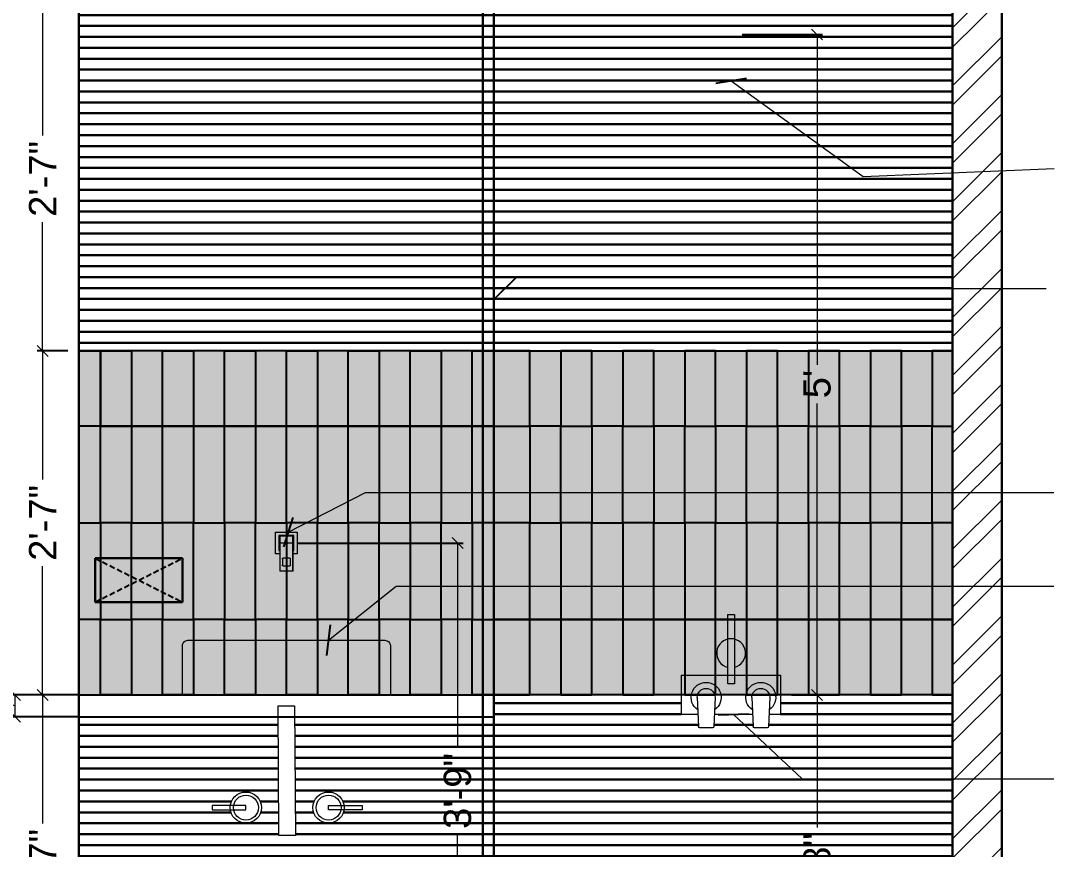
# Model space of a CAD drawing. Header units: millimetres. Extents: x 56222 to 3066687, y -650199 to -121287.
# Drawn here: x 155694.5 to 155789.1, y -179785.6 to -179709.7 of the extents above; entities that cross this region are included whole.
import ezdxf

# ---------------------------------------------------------------- set-up
doc = ezdxf.new("R2010")
doc.units = ezdxf.units.MM
doc.header["$MEASUREMENT"] = 0
doc.header["$PDMODE"] = 35
for name, pattern in [('ACAD_ISO02W100', [15, 12, -3]), ('DASHED', [0.75, 0.5, -0.25]), ('DASHED2', [0.375, 0.25, -0.125])]:
    doc.linetypes.add(name, pattern=pattern)
doc.layers.get('Defpoints').update_dxf_attribs({"color": 220})
for name, color, linetype, lineweight in [('dim05', 1, 'Continuous', 13), ('FURNITURE', 32, 'Continuous', 9), ('HACHA', 253, 'Continuous', 5), ('INT-MISCELLENOUS', 250, 'Continuous', 0), ('LABALLING', 1, 'Continuous', 25), ('UTILITY', 48, 'Continuous', 9), ('wall', 7, 'Continuous', 30), ('XX~SLAB ( BEAM )~ ( DIM )', 7, 'Continuous', 9), ('XX~STR BEAM', 5, 'ACAD_ISO02W100', 9)]:
    doc.layers.add(name, color=color, linetype=linetype, lineweight=lineweight)
doc.layers.add('hatch', color=253, linetype='Continuous', lineweight=0, transparency=0.4)
doc.layers.add('str coll', color=6, linetype='Continuous')
doc.styles.add('Aerial', font='arial.ttf')
doc.styles.add('Arial', font='arial.ttf')
doc.styles.get("Standard").update_dxf_attribs({"font": 'arial.ttf', "height": 6})
doc.dimstyles.new('ISO-25', dxfattribs={"dimtxt": 2.5, "dimasz": 1, "dimexe": 0.5, "dimexo": 1, "dimtad": 0, "dimdec": 1, "dimlunit": 4, "dimtxsty": 'Standard', "dimblk": 'OBLIQUE', "dimcen": 2.5, "dimclrd": 1, "dimclre": 1, "dimclrt": 5, "dimadec": 0, "dimazin": 0, "dimtfac": 1, "dimtdec": 1, "dimtmove": 0, "dimatfit": 3, "dimfxl": 1, "dimlwd": -1, "dimarcsym": 0})
doc.dimstyles.new('NEW ', dxfattribs={"dimtxt": 3, "dimasz": 2, "dimexe": 1, "dimexo": 1, "dimgap": 0.089996, "dimtad": 0, "dimtoh": 1, "dimzin": 3, "dimdsep": 46, "dimlunit": 4, "dimtxsty": 'Aerial', "dimblk": 'OBLIQUE', "dimcen": 0.089996, "dimdle": 1, "dimclrd": 252, "dimclre": 252, "dimclrt": 7, "dimadec": 0, "dimazin": 1, "dimtfac": 1, "dimtdec": 0, "dimtofl": 0, "dimtmove": 1, "dimatfit": 3, "dimldrblk": 'OBLIQUE', "dimfxl": 1, "dimtolj": 1, "dimtzin": 0, "dimlwd": 5, "dimlwe": 5, "dimarcsym": 0})

# ---------------------------------------------------------------- blocks, each defined once
blk = doc.blocks.new('404COK-E')
for p, q in [((0.824, 0, 1), (0.699, -2.676, 1)), ((-0.824, 0, 1), (-0.699, -2.676, 1)), ((-0.574, -2.801, 1), (0.574, -2.801, 1))]:
    blk.add_line(p, q)
for centre, radius, start, end in [((0, 0, 1), 1.375, 304.096, 235.904), ((0, 0, 1), 0.824, 0, 180), ((-0.574, -2.676, 1), 0.125, 180, 270), ((0.574, -2.676, 1), 0.125, 270, 0)]:
    blk.add_arc(centre, radius, start, end)
blk = doc.blocks.new('28')
at = {"layer": 'INT-MISCELLENOUS'}
for p, q in [((2733.9, 15158.2), (2733.9, 15225.2)), ((2734.4, 15225.7), (2801.4, 15225.7)), ((2801.9, 15225.2), (2801.9, 15158.2)), ((2744.3, 15214.9), (2744.3, 15168.6)), ((2744.3, 15213.6), (2744.3, 15169.9)), ((2744.5, 15213.6), (2744.5, 15169.9)), ((2791.1, 15215.4), (2744.8, 15215.4)), ((2746.2, 15213), (2745, 15190.5)), ((2745, 15190.5), (2745, 15169.3)), ((2789.8, 15215.3), (2746.1, 15215.3)), ((2789.8, 15215.1), (2746.1, 15215.1)), ((2746.2, 15213), (2747.5, 15211.6)), ((2789.1, 15213.5), (2746.7, 15213.5)), ((2747.5, 15211.6), (2747.5, 15104.8)), ((2787.9, 15191.7), (2747.9, 15191.7)), ((2762.9, 15191.7), (2772.9, 15191.7)), ((2767.9, 15211.7), (2767.9, 15171.7)), ((2788.3, 15211.6), (2789.6, 15213)), ((2788.3, 15104.8), (2788.3, 15211.6)), ((2790.9, 15190.5), (2789.6, 15213)), ((2790.9, 15169.3), (2790.9, 15190.5)), ((2791.3, 15169.9), (2791.3, 15213.6)), ((2791.5, 15169.9), (2791.5, 15213.6)), ((2791.6, 15168.6), (2791.6, 15214.9)), ((2747.3, 15157.7), (2734.4, 15157.7)), ((2745.5, 15168.8), (2745.5, 15168.8)), ((2745.5, 15168.8), (2747.3, 15168.8)), ((2746.1, 15168.3), (2747.3, 15168.3)), ((2746.1, 15168.1), (2747.3, 15168.1)), ((2747.3, 15166.5), (2747.3, 15104.8)), ((2788.5, 15104.8), (2788.5, 15166.5)), ((2801.4, 15157.7), (2788.5, 15157.7)), ((2788.6, 15168.8), (2790.4, 15168.8)), ((2788.6, 15168.3), (2789.8, 15168.3)), ((2788.6, 15168.1), (2791.1, 15168.1)), ((2788.6, 15168.1), (2789.8, 15168.1)), ((2790.4, 15168.8), (2790.4, 15168.8)), ((2755.7, 15142.8), (2755.7, 15122.3)), ((2778.2, 15144.8), (2757.7, 15144.8)), ((2780.2, 15122.3), (2780.2, 15142.8)), ((2748, 15104.3), (2747.8, 15104.3)), ((2787.8, 15104.3), (2748, 15104.3)), ((2757.7, 15120.3), (2778.2, 15120.3)), ((2788, 15104.3), (2787.8, 15104.3))]:
    blk.add_line(p, q, dxfattribs=at)
for centre, radius, start, end in [((2734.4, 15225.2), 0.5, 90, 180), ((2801.4, 15225.2), 0.5, 0, 90), ((2744.8, 15214.9), 0.5, 90, 180), ((2746.1, 15213.6), 1.75, 90, 180), ((2746.1, 15213.6), 1.54, 90, 180), ((2745.5, 15190.5), 0.5, 176.8709, 180.0001), ((2746.7, 15213), 0.5, 90, 176.8709), ((2789.1, 15213), 0.5, 3.1291, 90), ((2789.8, 15213.6), 1.75, 0, 90), ((2789.8, 15213.6), 1.54, 0, 90), ((2790.4, 15190.5), 0.5, 0, 3.1291), ((2791.1, 15214.9), 0.5, 0, 90), ((2734.4, 15158.2), 0.5, 180, 270), ((2746.1, 15169.9), 1.75, 180, 270), ((2744.8, 15168.6), 0.5, 180, 270), ((2746.1, 15169.9), 1.54, 180, 270), ((2745.5, 15169.3), 0.5, 180.0001, 270), ((2789.8, 15169.9), 1.75, 270, 0), ((2789.8, 15169.9), 1.54, 270, 0), ((2790.4, 15169.3), 0.5, 270, 359.9999), ((2791.1, 15168.6), 0.5, 270, 0), ((2801.4, 15158.2), 0.5, 270, 0), ((2747.8, 15104.8), 0.5, 180, 270), ((2788, 15104.8), 0.5, 270, 0)]:
    blk.add_arc(centre, radius, start, end, dxfattribs=at)
blk.add_ellipse((2788.9, 15166.5), major_axis=(0, -3.5), ratio=0.087489, start_param=4.267199, end_param=4.712542, dxfattribs=at)
for points, knots in [([(2747.3, 15169.3), (2747.3, 15169.3), (2747.3, 15169.2), (2747.3, 15168.8), (2747.3, 15168.3), (2747.3, 15167.5), (2747.3, 15166.8), (2747.3, 15166.5)], [0.1341546, 0.1341546, 0.1341546, 0.1341546, 0.2729105, 0.4084535, 0.5742392, 0.7712264, 1, 1, 1, 1]), ([(2788.6, 15167.9), (2788.6, 15167.9), (2788.6, 15168.2), (2788.6, 15168.6), (2788.6, 15169), (2788.7, 15169.3), (2788.7, 15169.4), (2788.7, 15169.5)], [0, 0, 0, 0, 0.01693, 0.2332864, 0.4356781, 0.6238469, 0.7791071, 0.7791071, 0.7791071, 0.7791071]), ([(2755.7, 15142.8), (2755.7, 15143.1), (2755.8, 15143.6), (2756.3, 15144.3), (2756.9, 15144.7), (2757.4, 15144.8), (2757.7, 15144.8)], [0, 0, 0, 0, 0.263778, 0.516477, 0.767899, 1, 1, 1, 1]), ([(2778.2, 15144.8), (2778.4, 15144.8), (2779, 15144.7), (2779.7, 15144.2), (2780.1, 15143.5), (2780.2, 15143), (2780.2, 15142.8)], [0, 0, 0, 0, 0.263778, 0.516477, 0.767899, 1, 1, 1, 1]), ([(2757.7, 15120.3), (2757.4, 15120.3), (2756.8, 15120.4), (2756.2, 15120.9), (2755.8, 15121.5), (2755.7, 15122.1), (2755.7, 15122.3)], [0, 0, 0, 0, 0.263778, 0.516477, 0.767899, 1, 1, 1, 1]), ([(2780.2, 15122.3), (2780.2, 15122), (2780.1, 15121.5), (2779.6, 15120.8), (2778.9, 15120.4), (2778.4, 15120.3), (2778.2, 15120.3)], [0, 0, 0, 0, 0.263778, 0.516477, 0.767899, 1, 1, 1, 1])]:
    blk.add_open_spline(points, degree=3, knots=knots, dxfattribs=at)
blk = doc.blocks.new('_Oblique')
at = {"layer": 'wall', "color": 0, "lineweight": -2}
blk.add_line((-0.5, -0.5), (0.5, 0.5), dxfattribs=at)
blk = doc.blocks.new('*D591')
at = {"layer": 'Defpoints', "color": 0, "lineweight": 25, "transparency": 16777216}
for p in [(155718.841, -179757.543), (155732.917, -179802.944), (155734.513, -179802.944)]:
    blk.add_point(p, dxfattribs=at)
at = {"layer": 'dim05', "color": 1, "linetype": 'Continuous', "lineweight": -2, "transparency": 16777216}
for p, q in [((155719.841, -179757.543), (155735.013, -179757.543)), ((155733.917, -179802.944), (155735.013, -179802.944))]:
    blk.add_line(p, q, dxfattribs=at)
at = {"layer": 'dim05', "color": 1, "linetype": 'Continuous', "transparency": 16777216}
for p, q in [((155734.513, -179757.543), (155734.513, -179776.297)), ((155734.513, -179802.944), (155734.513, -179784.191))]:
    blk.add_line(p, q, dxfattribs=at)
at = {"layer": 'dim05', "color": 1, "transparency": 16777216}
for p, rotation in [((155734.513, -179757.543), 90), ((155734.513, -179802.944), 270)]:
    blk.add_blockref('_Oblique', p, dxfattribs=dict(at, rotation=rotation))
at = {"layer": 'dim05', "color": 5, "lineweight": 25, "transparency": 16777216, "insert": (155734.513, -179780.244), "char_height": 2.5, "attachment_point": 5, "rotation": 90, "style": 'Arial'}
blk.add_mtext('3\'-9"', dxfattribs=at)
blk = doc.blocks.new('*D592')
at = {"layer": 'Defpoints', "color": 0, "lineweight": 25, "transparency": 16777216}
for p in [(155764.09, -179771.448), (155764.09, -179803.694), (155767.428, -179803.694)]:
    blk.add_point(p, dxfattribs=at)
at = {"layer": 'dim05', "color": 1, "linetype": 'Continuous', "lineweight": -2, "transparency": 16777216}
for p, q in [((155765.09, -179771.448), (155767.928, -179771.448)), ((155765.09, -179803.694), (155767.928, -179803.694))]:
    blk.add_line(p, q, dxfattribs=at)
at = {"layer": 'dim05', "color": 1, "linetype": 'Continuous', "transparency": 16777216}
for p, q in [((155767.428, -179771.448), (155767.428, -179783.602)), ((155767.428, -179803.694), (155767.428, -179791.54))]:
    blk.add_line(p, q, dxfattribs=at)
at = {"layer": 'dim05', "color": 1, "transparency": 16777216}
for p, rotation in [((155767.428, -179771.448), 90), ((155767.428, -179803.694), 270)]:
    blk.add_blockref('_Oblique', p, dxfattribs=dict(at, rotation=rotation))
at = {"layer": 'dim05', "color": 5, "lineweight": 25, "transparency": 16777216, "insert": (155767.428, -179787.571), "char_height": 2.5, "attachment_point": 5, "rotation": 90, "style": 'Arial'}
blk.add_mtext('2\'-8"', dxfattribs=at)
blk = doc.blocks.new('*D593')
at = {"layer": 'Defpoints', "color": 0, "lineweight": 25, "transparency": 16777216}
for p in [(155759.557, -179710.985, 0.311), (155767.428, -179710.985), (155764.09, -179771.448)]:
    blk.add_point(p, dxfattribs=at)
at = {"layer": 'dim05', "color": 1, "linetype": 'Continuous', "lineweight": -2, "transparency": 16777216}
for p, q in [((155760.557, -179710.985), (155767.928, -179710.985)), ((155765.09, -179771.448), (155767.928, -179771.448))]:
    blk.add_line(p, q, dxfattribs=at)
at = {"layer": 'dim05', "color": 1, "linetype": 'Continuous', "transparency": 16777216}
for p, q in [((155767.428, -179710.985), (155767.428, -179741.217)), ((155767.428, -179771.448), (155767.428, -179744.767))]:
    blk.add_line(p, q, dxfattribs=at)
at = {"layer": 'dim05', "color": 1, "transparency": 16777216}
for p, rotation in [((155767.428, -179710.985), 90), ((155767.428, -179771.448), 270)]:
    blk.add_blockref('_Oblique', p, dxfattribs=dict(at, rotation=rotation))
at = {"layer": 'dim05', "color": 5, "lineweight": 25, "transparency": 16777216, "insert": (155767.428, -179742.992), "char_height": 2.5, "attachment_point": 5, "rotation": 90, "style": 'Arial'}
blk.add_mtext("5'", dxfattribs=at)
blk = doc.blocks.new('*D594')
at = {"layer": 'Defpoints', "color": 0, "lineweight": 25, "transparency": 16777216}
for p in [(155699.841, -179771.448), (155696.524, -179802.944), (155699.841, -179802.944)]:
    blk.add_point(p, dxfattribs=at)
at = {"layer": 'dim05', "color": 1, "linetype": 'Continuous', "lineweight": -2, "transparency": 16777216}
for p, q in [((155698.841, -179771.448), (155696.024, -179771.448)), ((155698.841, -179802.944), (155696.024, -179802.944))]:
    blk.add_line(p, q, dxfattribs=at)
at = {"layer": 'dim05', "color": 1, "linetype": 'Continuous', "transparency": 16777216}
for p, q in [((155696.524, -179771.448), (155696.524, -179783.227)), ((155696.524, -179802.944), (155696.524, -179791.165))]:
    blk.add_line(p, q, dxfattribs=at)
at = {"layer": 'dim05', "color": 1, "transparency": 16777216}
for p, rotation in [((155696.524, -179771.448), 90), ((155696.524, -179802.944), 270)]:
    blk.add_blockref('_Oblique', p, dxfattribs=dict(at, rotation=rotation))
at = {"layer": 'dim05', "color": 5, "lineweight": 25, "transparency": 16777216, "insert": (155696.524, -179787.196), "char_height": 2.5, "attachment_point": 5, "rotation": 90, "style": 'Arial'}
blk.add_mtext('2\'-7"', dxfattribs=at)
blk = doc.blocks.new('*D595')
at = {"layer": 'Defpoints', "color": 0, "lineweight": 25, "transparency": 16777216}
for p in [(155696.524, -179739.952), (155699.841, -179739.952), (155699.841, -179771.448)]:
    blk.add_point(p, dxfattribs=at)
at = {"layer": 'dim05', "color": 1, "linetype": 'Continuous', "lineweight": -2, "transparency": 16777216}
for p, q in [((155698.841, -179739.952), (155696.024, -179739.952)), ((155698.841, -179771.448), (155696.024, -179771.448))]:
    blk.add_line(p, q, dxfattribs=at)
at = {"layer": 'dim05', "color": 1, "linetype": 'Continuous', "transparency": 16777216}
for p, q in [((155696.524, -179739.952), (155696.524, -179751.731)), ((155696.524, -179771.448), (155696.524, -179759.669))]:
    blk.add_line(p, q, dxfattribs=at)
at = {"layer": 'dim05', "color": 1, "transparency": 16777216}
for p, rotation in [((155696.524, -179739.952), 90), ((155696.524, -179771.448), 270)]:
    blk.add_blockref('_Oblique', p, dxfattribs=dict(at, rotation=rotation))
at = {"layer": 'dim05', "color": 5, "lineweight": 25, "transparency": 16777216, "insert": (155696.524, -179755.7), "char_height": 2.5, "attachment_point": 5, "rotation": 90, "style": 'Arial'}
blk.add_mtext('2\'-7"', dxfattribs=at)
blk = doc.blocks.new('*D596')
at = {"layer": 'Defpoints', "color": 0, "lineweight": 25, "transparency": 16777216}
for p in [(155696.524, -179708.456), (155699.841, -179708.456), (155699.841, -179739.952)]:
    blk.add_point(p, dxfattribs=at)
at = {"layer": 'dim05', "color": 1, "linetype": 'Continuous', "lineweight": -2, "transparency": 16777216}
for p, q in [((155698.841, -179708.456), (155696.024, -179708.456)), ((155698.841, -179739.952), (155696.024, -179739.952))]:
    blk.add_line(p, q, dxfattribs=at)
at = {"layer": 'dim05', "color": 1, "linetype": 'Continuous', "transparency": 16777216}
for p, q in [((155696.524, -179708.456), (155696.524, -179720.235)), ((155696.524, -179739.952), (155696.524, -179728.173))]:
    blk.add_line(p, q, dxfattribs=at)
at = {"layer": 'dim05', "color": 1, "transparency": 16777216}
for p, rotation in [((155696.524, -179708.456), 90), ((155696.524, -179739.952), 270)]:
    blk.add_blockref('_Oblique', p, dxfattribs=dict(at, rotation=rotation))
at = {"layer": 'dim05', "color": 5, "lineweight": 25, "transparency": 16777216, "insert": (155696.524, -179724.204), "char_height": 2.5, "attachment_point": 5, "rotation": 90, "style": 'Arial'}
blk.add_mtext('2\'-7"', dxfattribs=at)
blk = doc.blocks.new('*D631')
at = {"layer": 'Defpoints', "color": 0, "lineweight": 25, "transparency": 16777216}
for p in [(155700.839, -179771.448), (155693.987, -179773.448), (155700.839, -179773.448)]:
    blk.add_point(p, dxfattribs=at)
at = {"layer": 'dim05', "color": 1, "linetype": 'Continuous', "transparency": 16777216}
for p, q in [((155691.295, -179771.641), (155691.295, -179770.391)), ((155693.987, -179772.448), (155691.295, -179771.641)), ((155693.987, -179771.448), (155693.987, -179773.448))]:
    blk.add_line(p, q, dxfattribs=at)
at = {"layer": 'dim05', "color": 1, "linetype": 'Continuous', "lineweight": -2, "transparency": 16777216}
for p, q in [((155699.839, -179771.448), (155693.487, -179771.448)), ((155699.839, -179773.448), (155693.487, -179773.448))]:
    blk.add_line(p, q, dxfattribs=at)
at = {"layer": 'dim05', "color": 1, "transparency": 16777216}
for p, rotation in [((155693.987, -179771.448), 90), ((155693.987, -179773.448), 270)]:
    blk.add_blockref('_Oblique', p, dxfattribs=dict(at, rotation=rotation))
at = {"layer": 'dim05', "color": 5, "lineweight": 25, "transparency": 16777216, "insert": (155691.295, -179768.307), "char_height": 2.5, "attachment_point": 5, "rotation": 90, "style": 'Arial'}
blk.add_mtext('2"', dxfattribs=at)

msp = doc.modelspace()

# ---------------------------------------------------------------- hatches: boundary and pattern name
at = {"layer": 'hatch', "ltscale": 10}
h = msp.add_hatch(dxfattribs=at)
h.set_pattern_fill('ANSI32', color=256, scale=10, style=0)
h.set_pattern_definition([(45, (10775.7387, -1616.184), (-2.65165043, 2.65165043), []), (45, (10777.5064, -1616.184), (-2.65165043, 2.65165043), [])])
h.paths.add_polyline_path([(155652.341, -179681.944), (155647.841, -179681.944), (155647.841, -179805.944), (155652.341, -179805.944)])
h.paths.add_polyline_path([(155779.841, -179805.944), (155784.341, -179805.944), (155784.341, -179681.944), (155779.841, -179681.944)])
at = {"layer": 'XX~SLAB ( BEAM )~ ( DIM )', "lineweight": 30, "true_color": 0xdeceba, "transparency": 33554493}
h = msp.add_hatch(dxfattribs=at)
h.set_pattern_fill('_USER', color=254, pattern_type=0)
h.set_pattern_definition([(0, (4639.4805, 1260.7973), (0, 1), [])])
h.paths.add_polyline_path([(155737.841, -179773.448), (155719.597, -179773.448), (155719.675, -179784.332), (155718.164, -179784.332), (155718.086, -179773.448), (155699.841, -179773.448), (155699.841, -179802.944), (155737.841, -179802.944)])
edge = h.paths.add_edge_path(flags=16)
edge.add_arc((155722.704, -179781.768), 1.429, 8.24332, 180, ccw=False)
edge.add_line((155724.118, -179781.563), (155725.779, -179781.563))
edge.add_line((155725.779, -179781.563), (155725.779, -179781.972))
edge.add_line((155725.779, -179781.972), (155724.118, -179781.972))
edge.add_arc((155722.704, -179781.768), 1.429, 180, 351.75668, ccw=False)
edge = h.paths.add_edge_path(flags=0)
edge.add_arc((155722.704, -179781.768), 1.143, 0, 360)
edge = h.paths.add_edge_path(flags=16)
edge.add_line((155713.721, -179781.972), (155712.059, -179781.972))
edge.add_line((155712.059, -179781.972), (155712.059, -179781.563))
edge.add_line((155712.059, -179781.563), (155713.721, -179781.563))
edge.add_arc((155715.135, -179781.768), 1.429, 0, 171.75668, ccw=False)
edge.add_arc((155715.135, -179781.768), 1.429, -171.75668, 0, ccw=False)
edge = h.paths.add_edge_path(flags=0)
edge.add_arc((155715.135, -179781.768), 1.143, 0, 360)
edge = h.paths.add_edge_path()
edge.add_line((155779.841, -179771.448), (155764.09, -179771.448))
edge.add_line((155764.09, -179771.448), (155764.09, -179773.255))
edge.add_line((155764.09, -179773.255), (155763.023, -179773.255))
edge.add_line((155763.023, -179773.255), (155762.972, -179774.352))
edge.add_arc((155762.847, -179774.352), 0.125, -90, 0, ccw=False)
edge.add_line((155762.847, -179774.477), (155761.699, -179774.477))
edge.add_arc((155761.699, -179774.352), 0.125, 185.34883, 270, ccw=False)
edge.add_line((155761.575, -179774.364), (155761.523, -179773.255))
edge.add_line((155761.523, -179773.255), (155758.023, -179773.255))
edge.add_line((155758.023, -179773.255), (155757.972, -179774.352))
edge.add_arc((155757.847, -179774.352), 0.125, -90, 0, ccw=False)
edge.add_line((155757.847, -179774.477), (155756.699, -179774.477))
edge.add_arc((155756.699, -179774.352), 0.125, 185.34883, 270, ccw=False)
edge.add_line((155756.575, -179774.364), (155756.523, -179773.255))
edge.add_line((155756.523, -179773.255), (155755.025, -179773.255))
edge.add_line((155755.025, -179773.255), (155755.025, -179771.448))
edge.add_line((155755.025, -179771.448), (155737.841, -179771.448))
edge.add_line((155737.841, -179771.448), (155737.841, -179803.694))
edge.add_line((155737.841, -179803.694), (155779.841, -179803.694))
edge.add_line((155779.841, -179803.694), (155779.841, -179771.448))
h.paths.add_polyline_path([(155779.841, -179708.456), (155737.841, -179708.456), (155737.841, -179739.952), (155779.841, -179739.952)])
h.paths.add_polyline_path([(155737.841, -179708.456), (155699.841, -179708.456), (155699.841, -179739.952), (155701.837, -179739.952), (155704.671, -179739.952), (155707.505, -179739.952), (155710.339, -179739.952), (155713.173, -179739.952), (155716.007, -179739.952), (155718.841, -179739.952), (155721.675, -179739.952), (155724.509, -179739.952), (155727.343, -179739.952), (155730.177, -179739.952), (155733.011, -179739.952), (155735.845, -179739.952), (155737.841, -179739.952)])
h.paths.add_polyline_path([(155779.841, -179686.944), (155737.841, -179686.944), (155737.841, -179708.456), (155779.841, -179708.456)])
h.paths.add_polyline_path([(155737.841, -179686.944), (155699.841, -179686.944), (155699.841, -179708.456), (155737.841, -179708.456)])
at = {"layer": 'XX~SLAB ( BEAM )~ ( DIM )', "linetype": 'DASHED2', "lineweight": 25, "true_color": 0x7d5120, "transparency": 33554562}
h = msp.add_hatch(color=27, dxfattribs=at)
h.dxf.hatch_style = 1
h.paths.add_polyline_path([(155701.837, -179739.952), (155699.841, -179739.952), (155699.841, -179746.842), (155701.837, -179746.842)])
h.paths.add_polyline_path([(155704.671, -179739.952), (155701.837, -179739.952), (155701.837, -179746.842), (155704.671, -179746.842)])
h.paths.add_polyline_path([(155707.505, -179739.952), (155704.671, -179739.952), (155704.671, -179746.842), (155707.505, -179746.842)])
h.paths.add_polyline_path([(155710.339, -179739.952), (155707.505, -179739.952), (155707.505, -179746.842), (155710.339, -179746.842)])
h.paths.add_polyline_path([(155713.173, -179739.952), (155710.339, -179739.952), (155710.339, -179746.842), (155713.173, -179746.842)])
h.paths.add_polyline_path([(155716.007, -179739.952), (155713.173, -179739.952), (155713.173, -179746.842), (155716.007, -179746.842)])
h.paths.add_polyline_path([(155779.841, -179739.952), (155775.144, -179739.952), (155775.144, -179746.842), (155775.144, -179755.7), (155775.144, -179764.558), (155775.144, -179771.448), (155779.841, -179771.448)])
h.paths.add_polyline_path([(155775.144, -179746.842), (155772.31, -179746.842), (155772.31, -179755.7), (155775.144, -179755.7)])
h.paths.add_polyline_path([(155772.31, -179746.842), (155769.476, -179746.842), (155769.476, -179755.7), (155772.31, -179755.7)])
h.paths.add_polyline_path([(155775.144, -179755.7), (155772.31, -179755.7), (155772.31, -179764.558), (155775.144, -179764.558)])
h.paths.add_polyline_path([(155775.144, -179739.952), (155772.31, -179739.952), (155772.31, -179746.842), (155775.144, -179746.842)])
h.paths.add_polyline_path([(155772.31, -179739.952), (155769.476, -179739.952), (155769.476, -179746.842), (155772.31, -179746.842)])
h.paths.add_polyline_path([(155769.476, -179739.952), (155766.642, -179739.952), (155766.642, -179746.842), (155769.476, -179746.842)])
h.paths.add_polyline_path([(155766.642, -179739.952), (155763.808, -179739.952), (155763.808, -179746.842), (155766.642, -179746.842)])
h.paths.add_polyline_path([(155763.808, -179739.952), (155760.974, -179739.952), (155760.974, -179746.842), (155763.808, -179746.842)])
h.paths.add_polyline_path([(155769.476, -179746.842), (155766.642, -179746.842), (155766.642, -179755.7), (155769.476, -179755.7)])
h.paths.add_polyline_path([(155737.841, -179746.842), (155735.845, -179746.842), (155735.845, -179739.952), (155737.841, -179739.952)])
h.paths.add_polyline_path([(155718.841, -179739.952), (155716.007, -179739.952), (155716.007, -179746.842), (155718.841, -179746.842)])
h.paths.add_polyline_path([(155724.509, -179739.952), (155727.343, -179739.952), (155727.343, -179746.842), (155724.509, -179746.842)])
h.paths.add_polyline_path([(155730.177, -179739.952), (155727.343, -179739.952), (155727.343, -179746.842), (155730.177, -179746.842)])
h.paths.add_polyline_path([(155724.509, -179739.952), (155721.675, -179739.952), (155721.675, -179746.842), (155724.509, -179746.842)])
h.paths.add_polyline_path([(155718.841, -179739.952), (155721.675, -179739.952), (155721.675, -179746.842), (155718.841, -179746.842)])
h.paths.add_polyline_path([(155735.845, -179739.952), (155733.011, -179739.952), (155733.011, -179746.842), (155735.845, -179746.842)])
h.paths.add_polyline_path([(155730.177, -179739.952), (155733.011, -179739.952), (155733.011, -179746.842), (155730.177, -179746.842)])
h.paths.add_polyline_path([(155758.14, -179739.952), (155760.974, -179739.952), (155760.974, -179746.842), (155758.14, -179746.842)])
h.paths.add_polyline_path([(155752.472, -179739.952), (155749.638, -179739.952), (155749.638, -179746.842), (155752.472, -179746.842)])
h.paths.add_polyline_path([(155746.804, -179739.952), (155749.638, -179739.952), (155749.638, -179746.842), (155746.804, -179746.842)])
h.paths.add_polyline_path([(155752.472, -179739.952), (155755.306, -179739.952), (155755.306, -179746.842), (155752.472, -179746.842)])
h.paths.add_polyline_path([(155758.14, -179739.952), (155755.306, -179739.952), (155755.306, -179746.842), (155758.14, -179746.842)])
h.paths.add_polyline_path([(155741.136, -179739.952), (155743.97, -179739.952), (155743.97, -179746.842), (155741.136, -179746.842)])
h.paths.add_polyline_path([(155746.804, -179739.952), (155743.97, -179739.952), (155743.97, -179746.842), (155746.804, -179746.842)])
h.paths.add_polyline_path([(155741.136, -179739.952), (155737.841, -179739.952), (155737.841, -179746.842), (155741.136, -179746.842)])
h.paths.add_polyline_path([(155763.808, -179755.7), (155766.642, -179755.7), (155766.642, -179746.842), (155763.808, -179746.842)])
h.paths.add_polyline_path([(155763.808, -179755.7), (155760.974, -179755.7), (155760.974, -179746.842), (155763.808, -179746.842)])
h.paths.add_polyline_path([(155758.14, -179755.7), (155760.974, -179755.7), (155760.974, -179746.842), (155758.14, -179746.842)])
h.paths.add_polyline_path([(155752.472, -179755.7), (155749.638, -179755.7), (155749.638, -179746.842), (155752.472, -179746.842)])
h.paths.add_polyline_path([(155746.804, -179755.7), (155749.638, -179755.7), (155749.638, -179746.842), (155746.804, -179746.842)])
h.paths.add_polyline_path([(155752.472, -179755.7), (155755.306, -179755.7), (155755.306, -179746.842), (155752.472, -179746.842)])
h.paths.add_polyline_path([(155758.14, -179755.7), (155755.306, -179755.7), (155755.306, -179746.842), (155758.14, -179746.842)])
h.paths.add_polyline_path([(155741.136, -179755.7), (155743.97, -179755.7), (155743.97, -179746.842), (155741.136, -179746.842)])
h.paths.add_polyline_path([(155746.804, -179755.7), (155743.97, -179755.7), (155743.97, -179746.842), (155746.804, -179746.842)])
h.paths.add_polyline_path([(155741.136, -179755.7), (155737.841, -179755.7), (155737.841, -179746.842), (155741.136, -179746.842)])
h.paths.add_polyline_path([(155737.841, -179755.7), (155735.845, -179755.7), (155735.845, -179746.842), (155737.841, -179746.842)])
h.paths.add_polyline_path([(155733.011, -179755.7), (155735.845, -179755.7), (155735.845, -179746.842), (155733.011, -179746.842)])
h.paths.add_polyline_path([(155727.343, -179755.7), (155730.177, -179755.7), (155730.177, -179746.842), (155727.343, -179746.842)])
h.paths.add_polyline_path([(155733.011, -179755.7), (155730.177, -179755.7), (155730.177, -179746.842), (155733.011, -179746.842)])
h.paths.add_polyline_path([(155727.343, -179755.7), (155724.509, -179755.7), (155724.509, -179746.842), (155727.343, -179746.842)])
h.paths.add_polyline_path([(155721.675, -179755.7), (155724.509, -179755.7), (155724.509, -179746.842), (155721.675, -179746.842)])
h.paths.add_polyline_path([(155716.007, -179755.7), (155713.173, -179755.7), (155713.173, -179746.842), (155716.007, -179746.842)])
h.paths.add_polyline_path([(155710.339, -179755.7), (155713.173, -179755.7), (155713.173, -179746.842), (155710.339, -179746.842)])
h.paths.add_polyline_path([(155716.007, -179755.7), (155718.841, -179755.7), (155718.841, -179746.842), (155716.007, -179746.842)])
h.paths.add_polyline_path([(155721.675, -179755.7), (155718.841, -179755.7), (155718.841, -179746.842), (155721.675, -179746.842)])
h.paths.add_polyline_path([(155704.671, -179755.7), (155707.505, -179755.7), (155707.505, -179746.842), (155704.671, -179746.842)])
h.paths.add_polyline_path([(155710.339, -179755.7), (155707.505, -179755.7), (155707.505, -179746.842), (155710.339, -179746.842)])
h.paths.add_polyline_path([(155704.671, -179755.7), (155701.837, -179755.7), (155701.837, -179746.842), (155704.671, -179746.842)])
h.paths.add_polyline_path([(155699.841, -179755.7), (155701.837, -179755.7), (155701.837, -179746.842), (155699.841, -179746.842)])
h.paths.add_polyline_path([(155769.476, -179755.7), (155772.31, -179755.7), (155772.31, -179764.558), (155769.476, -179764.558)])
h.paths.add_polyline_path([(155763.808, -179755.7), (155766.642, -179755.7), (155766.642, -179764.558), (155763.808, -179764.558)])
h.paths.add_polyline_path([(155769.476, -179755.7), (155766.642, -179755.7), (155766.642, -179764.558), (155769.476, -179764.558)])
h.paths.add_polyline_path([(155763.808, -179755.7), (155760.974, -179755.7), (155760.974, -179764.558), (155763.808, -179764.558)])
h.paths.add_polyline_path([(155758.14, -179755.7), (155760.974, -179755.7), (155760.974, -179764.558), (155758.14, -179764.558)])
h.paths.add_polyline_path([(155752.472, -179755.7), (155749.638, -179755.7), (155749.638, -179764.558), (155752.472, -179764.558)])
h.paths.add_polyline_path([(155746.804, -179755.7), (155749.638, -179755.7), (155749.638, -179764.558), (155746.804, -179764.558)])
h.paths.add_polyline_path([(155752.472, -179755.7), (155755.306, -179755.7), (155755.306, -179764.558), (155752.472, -179764.558)])
h.paths.add_polyline_path([(155758.14, -179755.7), (155755.306, -179755.7), (155755.306, -179764.558), (155758.14, -179764.558)])
h.paths.add_polyline_path([(155741.136, -179755.7), (155743.97, -179755.7), (155743.97, -179764.558), (155741.136, -179764.558)])
h.paths.add_polyline_path([(155746.804, -179755.7), (155743.97, -179755.7), (155743.97, -179764.558), (155746.804, -179764.558)])
h.paths.add_polyline_path([(155741.136, -179755.7), (155737.841, -179755.7), (155737.841, -179764.558), (155741.136, -179764.558)])
h.paths.add_polyline_path([(155737.841, -179755.7), (155735.845, -179755.7), (155735.845, -179764.558), (155737.841, -179764.558)])
h.paths.add_polyline_path([(155733.011, -179755.7), (155735.845, -179755.7), (155735.845, -179764.558), (155733.011, -179764.558)])
h.paths.add_polyline_path([(155727.343, -179755.7), (155730.177, -179755.7), (155730.177, -179764.558), (155727.343, -179764.558)])
h.paths.add_polyline_path([(155733.011, -179755.7), (155730.177, -179755.7), (155730.177, -179764.558), (155733.011, -179764.558)])
h.paths.add_polyline_path([(155727.343, -179755.7), (155724.509, -179755.7), (155724.509, -179764.558), (155727.343, -179764.558)])
h.paths.add_polyline_path([(155721.675, -179755.7), (155724.509, -179755.7), (155724.509, -179764.558), (155721.675, -179764.558)])
h.paths.add_polyline_path([(155716.007, -179755.7), (155713.173, -179755.7), (155713.173, -179764.558), (155716.007, -179764.558)])
h.paths.add_polyline_path([(155710.339, -179755.7), (155713.173, -179755.7), (155713.173, -179764.558), (155710.339, -179764.558)])
h.paths.add_polyline_path([(155716.007, -179755.7), (155718.841, -179755.7), (155718.841, -179764.558), (155716.007, -179764.558)])
h.paths.add_polyline_path([(155721.675, -179755.7), (155718.841, -179755.7), (155718.841, -179764.558), (155721.675, -179764.558)])
h.paths.add_polyline_path([(155704.671, -179755.7), (155707.505, -179755.7), (155707.505, -179764.558), (155704.671, -179764.558)])
h.paths.add_polyline_path([(155710.339, -179755.7), (155707.505, -179755.7), (155707.505, -179764.558), (155710.339, -179764.558)])
h.paths.add_polyline_path([(155704.671, -179755.7), (155701.837, -179755.7), (155701.837, -179764.558), (155704.671, -179764.558)])
h.paths.add_polyline_path([(155699.841, -179755.7), (155701.837, -179755.7), (155701.837, -179764.558), (155699.841, -179764.558)])
h.paths.add_polyline_path([(155772.31, -179771.448), (155775.144, -179771.448), (155775.144, -179764.558), (155772.31, -179764.558)])
h.paths.add_polyline_path([(155766.642, -179771.448), (155769.476, -179771.448), (155769.476, -179764.558), (155766.642, -179764.558)])
h.paths.add_polyline_path([(155772.31, -179771.448), (155769.476, -179771.448), (155769.476, -179764.558), (155772.31, -179764.558)])
h.paths.add_polyline_path([(155766.642, -179771.448), (155763.808, -179771.448), (155763.808, -179764.558), (155766.642, -179764.558)])
h.paths.add_polyline_path([(155760.974, -179771.448), (155763.808, -179771.448), (155763.808, -179764.558), (155760.974, -179764.558)])
h.paths.add_polyline_path([(155755.306, -179771.448), (155752.472, -179771.448), (155752.472, -179764.558), (155755.306, -179764.558)])
h.paths.add_polyline_path([(155755.306, -179771.448), (155758.14, -179771.448), (155758.14, -179764.558), (155755.306, -179764.558)])
h.paths.add_polyline_path([(155760.974, -179771.448), (155758.14, -179771.448), (155758.14, -179764.558), (155760.974, -179764.558)])
h.paths.add_polyline_path([(155749.638, -179771.448), (155752.472, -179771.448), (155752.472, -179764.558), (155749.638, -179764.558)])
h.paths.add_polyline_path([(155743.97, -179771.448), (155746.804, -179771.448), (155746.804, -179764.558), (155743.97, -179764.558)])
h.paths.add_polyline_path([(155749.638, -179771.448), (155746.804, -179771.448), (155746.804, -179764.558), (155749.638, -179764.558)])
h.paths.add_polyline_path([(155743.971, -179771.448), (155741.137, -179771.448), (155741.136, -179764.558), (155743.97, -179764.558)])
h.paths.add_polyline_path([(155737.841, -179771.448), (155741.136, -179771.448), (155741.136, -179764.558), (155737.841, -179764.558)])
h.paths.add_polyline_path([(155737.841, -179771.448), (155735.845, -179771.448), (155735.845, -179764.558), (155737.841, -179764.558)])
h.paths.add_polyline_path([(155733.011, -179771.448), (155735.845, -179771.448), (155735.845, -179764.558), (155733.011, -179764.558)])
h.paths.add_polyline_path([(155727.343, -179771.448), (155730.177, -179771.448), (155730.177, -179764.558), (155727.343, -179764.558)])
h.paths.add_polyline_path([(155733.011, -179771.448), (155730.177, -179771.448), (155730.177, -179764.558), (155733.011, -179764.558)])
h.paths.add_polyline_path([(155727.343, -179771.448), (155724.509, -179771.448), (155724.509, -179764.558), (155727.343, -179764.558)])
h.paths.add_polyline_path([(155721.675, -179771.448), (155724.509, -179771.448), (155724.509, -179764.558), (155721.675, -179764.558)])
h.paths.add_polyline_path([(155716.007, -179771.448), (155713.173, -179771.448), (155713.173, -179764.558), (155716.007, -179764.558)])
h.paths.add_polyline_path([(155716.007, -179771.448), (155718.841, -179771.448), (155718.841, -179764.558), (155716.007, -179764.558)])
h.paths.add_polyline_path([(155721.675, -179771.448), (155718.841, -179771.448), (155718.841, -179764.558), (155721.675, -179764.558)])
h.paths.add_polyline_path([(155710.339, -179771.448), (155713.173, -179771.448), (155713.173, -179764.558), (155710.339, -179764.558)])
h.paths.add_polyline_path([(155704.671, -179771.448), (155707.505, -179771.448), (155707.505, -179764.558), (155704.671, -179764.558)])
h.paths.add_polyline_path([(155710.339, -179771.448), (155707.505, -179771.448), (155707.505, -179764.558), (155710.339, -179764.558)])
h.paths.add_polyline_path([(155704.671, -179771.448), (155701.837, -179771.448), (155701.837, -179764.558), (155704.671, -179764.558)])
h.paths.add_polyline_path([(155699.841, -179771.448), (155701.837, -179771.448), (155701.837, -179764.558), (155699.841, -179764.558)])
at = {"layer": 'XX~SLAB ( BEAM )~ ( DIM )', "lineweight": 30, "true_color": 0xece4df, "transparency": 33554687}
h = msp.add_hatch(color=254, dxfattribs=at)
h.dxf.hatch_style = 1
h.paths.add_polyline_path([(155728.356, -179766.954, 0.414214), (155727.856, -179766.454), (155709.822, -179766.454, 0.414214), (155709.322, -179766.954), (155709.322, -179771.456), (155728.356, -179771.456)])

# ---------------------------------------------------------------- linework, layer by layer
at = {"layer": 'FURNITURE', "lineweight": 30}
msp.add_line((155699.841, -179802.944), (155699.841, -179686.944), dxfattribs=at)
at = {"layer": 'FURNITURE'}
msp.add_lwpolyline([(155699.841, -179771.448), (155737.841, -179771.448), (155737.841, -179773.448), (155699.841, -179773.448)], close=True, dxfattribs=at)
at = {"layer": 'HACHA', "color": 5, "lineweight": 30}
for p, q in [((155736.841, -179802.448), (155736.841, -179686.944)), ((155737.841, -179802.448), (155737.841, -179686.944))]:
    msp.add_line(p, q, dxfattribs=at)
at = {"layer": 'str coll', "color": 252, "lineweight": 5, "true_color": 0x939598}
for points in [[(155718.086, -179772.448), (155719.597, -179772.448), (155719.675, -179784.332), (155718.164, -179784.332)], [(155715.135, -179781.563), (155712.059, -179781.563), (155712.059, -179781.972), (155715.135, -179781.972)], [(155722.704, -179781.563), (155725.779, -179781.563), (155725.779, -179781.972), (155722.704, -179781.972)]]:
    msp.add_lwpolyline(points, close=True, dxfattribs=at)
for centre, radius in [((155715.135, -179781.768), 1.429), ((155722.704, -179781.768), 1.429), ((155715.135, -179781.768), 1.143), ((155722.704, -179781.768), 1.143)]:
    msp.add_circle(centre, radius, dxfattribs=at)
at = {"layer": 'UTILITY', "ltscale": 3}
msp.add_lwpolyline([(155759.256, -179764.096), (155759.858, -179764.096), (155759.858, -179770.43), (155759.256, -179770.43)], close=True, dxfattribs=at)
msp.add_lwpolyline([(155728.358, -179771.448), (155709.325, -179771.448), (155709.325, -179766.946, -0.414214), (155709.825, -179766.446), (155727.858, -179766.446, -0.414214), (155728.358, -179766.946)], format="xyb", close=True, dxfattribs=at)
msp.add_lwpolyline([(155756.523, -179773.255), (155755.025, -179773.255), (155755.025, -179769.641), (155764.09, -179769.641), (155764.09, -179773.255), (155763.023, -179773.255)], dxfattribs=at)
at = {"layer": 'UTILITY', "ltscale": 3, "elevation": 0.5}
msp.add_lwpolyline([(155761.523, -179773.255), (155758.023, -179773.255)], dxfattribs=at)
at = {"layer": 'UTILITY', "ltscale": 3}
msp.add_arc((155759.557, -179767.626), 1.322, 283.15447, 256.84553, dxfattribs=at)
at = {"layer": 'wall', "lineweight": 30}
for p, q in [((155779.841, -179805.944), (155779.841, -179681.944)), ((155784.341, -179681.944), (155784.341, -179805.944))]:
    msp.add_line(p, q, dxfattribs=at)
at = {"layer": 'wall', "color": 18, "lineweight": 25, "true_color": 0x000000}
for p, q in [((155699.841, -179771.448), (155737.841, -179771.448)), ((155699.841, -179773.448), (155737.841, -179773.448))]:
    msp.add_line(p, q, dxfattribs=at)
at = {"layer": 'XX~SLAB ( BEAM )~ ( DIM )', "color": 242, "linetype": 'DASHED', "lineweight": 25, "true_color": 0xcd2027}
for p, q in [((155701.323, -179758.944), (155709.323, -179762.944)), ((155701.323, -179762.944), (155709.323, -179758.944))]:
    msp.add_line(p, q, dxfattribs=at)
at = {"layer": 'XX~SLAB ( BEAM )~ ( DIM )', "color": 27, "lineweight": 25, "true_color": 0x7d5120}
for points in [[(155737.841, -179708.456), (155737.841, -179739.952), (155699.841, -179739.952), (155699.841, -179708.456)], [(155737.841, -179708.456), (155737.841, -179739.952), (155779.841, -179739.952), (155779.841, -179708.456)], [(155737.841, -179771.448), (155737.841, -179739.952), (155699.841, -179739.952), (155699.841, -179771.448)], [(155699.841, -179739.952), (155701.837, -179739.952), (155701.837, -179746.842), (155699.841, -179746.842)], [(155701.837, -179739.952), (155704.671, -179739.952), (155704.671, -179746.842), (155701.837, -179746.842)], [(155707.505, -179739.952), (155704.671, -179739.952), (155704.671, -179746.842), (155707.505, -179746.842)], [(155707.505, -179739.952), (155710.339, -179739.952), (155710.339, -179746.842), (155707.505, -179746.842)], [(155713.173, -179739.952), (155710.339, -179739.952), (155710.339, -179746.842), (155713.173, -179746.842)], [(155713.173, -179739.952), (155716.007, -179739.952), (155716.007, -179746.842), (155713.173, -179746.842)], [(155718.841, -179739.952), (155716.007, -179739.952), (155716.007, -179746.842), (155718.841, -179746.842)], [(155718.841, -179739.952), (155721.675, -179739.952), (155721.675, -179746.842), (155718.841, -179746.842)], [(155724.509, -179739.952), (155721.675, -179739.952), (155721.675, -179746.842), (155724.509, -179746.842)], [(155724.509, -179739.952), (155727.343, -179739.952), (155727.343, -179746.842), (155724.509, -179746.842)], [(155730.177, -179739.952), (155727.343, -179739.952), (155727.343, -179746.842), (155730.177, -179746.842)], [(155730.177, -179739.952), (155733.011, -179739.952), (155733.011, -179746.842), (155730.177, -179746.842)], [(155735.845, -179739.952), (155733.011, -179739.952), (155733.011, -179746.842), (155735.845, -179746.842)], [(155737.841, -179746.842), (155735.845, -179746.842), (155735.845, -179739.952), (155737.841, -179739.952)], [(155737.841, -179771.448), (155737.841, -179739.952), (155779.841, -179739.952), (155779.841, -179771.448)], [(155741.136, -179739.952), (155737.841, -179739.952), (155737.841, -179746.842), (155741.136, -179746.842)], [(155741.136, -179739.952), (155743.97, -179739.952), (155743.97, -179746.842), (155741.136, -179746.842)], [(155746.804, -179739.952), (155743.97, -179739.952), (155743.97, -179746.842), (155746.804, -179746.842)], [(155746.804, -179739.952), (155749.638, -179739.952), (155749.638, -179746.842), (155746.804, -179746.842)], [(155752.472, -179739.952), (155749.638, -179739.952), (155749.638, -179746.842), (155752.472, -179746.842)], [(155752.472, -179739.952), (155755.306, -179739.952), (155755.306, -179746.842), (155752.472, -179746.842)], [(155758.14, -179739.952), (155755.306, -179739.952), (155755.306, -179746.842), (155758.14, -179746.842)], [(155758.14, -179739.952), (155760.974, -179739.952), (155760.974, -179746.842), (155758.14, -179746.842)], [(155763.808, -179739.952), (155760.974, -179739.952), (155760.974, -179746.842), (155763.808, -179746.842)], [(155763.808, -179739.952), (155766.642, -179739.952), (155766.642, -179746.842), (155763.808, -179746.842)], [(155769.476, -179739.952), (155766.642, -179739.952), (155766.642, -179746.842), (155769.476, -179746.842)], [(155769.476, -179739.952), (155772.31, -179739.952), (155772.31, -179746.842), (155769.476, -179746.842)], [(155775.144, -179739.952), (155772.31, -179739.952), (155772.31, -179746.842), (155775.144, -179746.842)], [(155775.144, -179739.952), (155777.978, -179739.952), (155777.978, -179746.842), (155775.144, -179746.842)], [(155779.841, -179739.952), (155777.978, -179739.952), (155777.978, -179746.842), (155779.841, -179746.842)], [(155699.841, -179755.7), (155701.837, -179755.7), (155701.837, -179746.842), (155699.841, -179746.842)], [(155704.671, -179755.7), (155701.837, -179755.7), (155701.837, -179746.842), (155704.671, -179746.842)], [(155704.671, -179755.7), (155707.505, -179755.7), (155707.505, -179746.842), (155704.671, -179746.842)], [(155710.339, -179755.7), (155707.505, -179755.7), (155707.505, -179746.842), (155710.339, -179746.842)], [(155710.339, -179755.7), (155713.173, -179755.7), (155713.173, -179746.842), (155710.339, -179746.842)], [(155716.007, -179755.7), (155713.173, -179755.7), (155713.173, -179746.842), (155716.007, -179746.842)], [(155716.007, -179755.7), (155718.841, -179755.7), (155718.841, -179746.842), (155716.007, -179746.842)], [(155721.675, -179755.7), (155718.841, -179755.7), (155718.841, -179746.842), (155721.675, -179746.842)], [(155721.675, -179755.7), (155724.509, -179755.7), (155724.509, -179746.842), (155721.675, -179746.842)], [(155727.343, -179755.7), (155724.509, -179755.7), (155724.509, -179746.842), (155727.343, -179746.842)], [(155727.343, -179755.7), (155730.177, -179755.7), (155730.177, -179746.842), (155727.343, -179746.842)], [(155733.011, -179755.7), (155730.177, -179755.7), (155730.177, -179746.842), (155733.011, -179746.842)], [(155733.011, -179755.7), (155735.845, -179755.7), (155735.845, -179746.842), (155733.011, -179746.842)], [(155737.841, -179755.7), (155735.845, -179755.7), (155735.845, -179746.842), (155737.841, -179746.842)], [(155741.136, -179755.7), (155737.841, -179755.7), (155737.841, -179746.842), (155741.136, -179746.842)], [(155741.136, -179755.7), (155743.97, -179755.7), (155743.97, -179746.842), (155741.136, -179746.842)], [(155746.804, -179755.7), (155743.97, -179755.7), (155743.97, -179746.842), (155746.804, -179746.842)], [(155746.804, -179755.7), (155749.638, -179755.7), (155749.638, -179746.842), (155746.804, -179746.842)], [(155752.472, -179755.7), (155749.638, -179755.7), (155749.638, -179746.842), (155752.472, -179746.842)], [(155752.472, -179755.7), (155755.306, -179755.7), (155755.306, -179746.842), (155752.472, -179746.842)], [(155758.14, -179755.7), (155755.306, -179755.7), (155755.306, -179746.842), (155758.14, -179746.842)], [(155758.14, -179755.7), (155760.974, -179755.7), (155760.974, -179746.842), (155758.14, -179746.842)], [(155763.808, -179755.7), (155760.974, -179755.7), (155760.974, -179746.842), (155763.808, -179746.842)], [(155763.808, -179755.7), (155766.642, -179755.7), (155766.642, -179746.842), (155763.808, -179746.842)], [(155769.476, -179755.7), (155766.642, -179755.7), (155766.642, -179746.842), (155769.476, -179746.842)], [(155769.476, -179755.7), (155772.31, -179755.7), (155772.31, -179746.842), (155769.476, -179746.842)], [(155775.144, -179755.7), (155772.31, -179755.7), (155772.31, -179746.842), (155775.144, -179746.842)], [(155775.144, -179755.7), (155777.978, -179755.7), (155777.978, -179746.842), (155775.144, -179746.842)], [(155779.841, -179755.7), (155777.978, -179755.7), (155777.978, -179746.842), (155779.841, -179746.842)], [(155699.841, -179755.7), (155701.837, -179755.7), (155701.837, -179764.558), (155699.841, -179764.558)], [(155704.671, -179755.7), (155701.837, -179755.7), (155701.837, -179764.558), (155704.671, -179764.558)], [(155704.671, -179755.7), (155707.505, -179755.7), (155707.505, -179764.558), (155704.671, -179764.558)], [(155710.339, -179755.7), (155707.505, -179755.7), (155707.505, -179764.558), (155710.339, -179764.558)], [(155710.339, -179755.7), (155713.173, -179755.7), (155713.173, -179764.558), (155710.339, -179764.558)], [(155716.007, -179755.7), (155713.173, -179755.7), (155713.173, -179764.558), (155716.007, -179764.558)], [(155716.007, -179755.7), (155718.841, -179755.7), (155718.841, -179764.558), (155716.007, -179764.558)], [(155721.675, -179755.7), (155718.841, -179755.7), (155718.841, -179764.558), (155721.675, -179764.558)], [(155721.675, -179755.7), (155724.509, -179755.7), (155724.509, -179764.558), (155721.675, -179764.558)], [(155727.343, -179755.7), (155724.509, -179755.7), (155724.509, -179764.558), (155727.343, -179764.558)], [(155727.343, -179755.7), (155730.177, -179755.7), (155730.177, -179764.558), (155727.343, -179764.558)], [(155733.011, -179755.7), (155730.177, -179755.7), (155730.177, -179764.558), (155733.011, -179764.558)], [(155733.011, -179755.7), (155735.845, -179755.7), (155735.845, -179764.558), (155733.011, -179764.558)], [(155737.841, -179755.7), (155735.845, -179755.7), (155735.845, -179764.558), (155737.841, -179764.558)], [(155741.136, -179755.7), (155737.841, -179755.7), (155737.841, -179764.558), (155741.136, -179764.558)], [(155741.136, -179755.7), (155743.97, -179755.7), (155743.97, -179764.558), (155741.136, -179764.558)], [(155746.804, -179755.7), (155743.97, -179755.7), (155743.97, -179764.558), (155746.804, -179764.558)], [(155746.804, -179755.7), (155749.638, -179755.7), (155749.638, -179764.558), (155746.804, -179764.558)], [(155752.472, -179755.7), (155749.638, -179755.7), (155749.638, -179764.558), (155752.472, -179764.558)], [(155752.472, -179755.7), (155755.306, -179755.7), (155755.306, -179764.558), (155752.472, -179764.558)], [(155758.14, -179755.7), (155755.306, -179755.7), (155755.306, -179764.558), (155758.14, -179764.558)], [(155758.14, -179755.7), (155760.974, -179755.7), (155760.974, -179764.558), (155758.14, -179764.558)], [(155763.808, -179755.7), (155760.974, -179755.7), (155760.974, -179764.558), (155763.808, -179764.558)], [(155763.808, -179755.7), (155766.642, -179755.7), (155766.642, -179764.558), (155763.808, -179764.558)], [(155769.476, -179755.7), (155766.642, -179755.7), (155766.642, -179764.558), (155769.476, -179764.558)], [(155769.476, -179755.7), (155772.31, -179755.7), (155772.31, -179764.558), (155769.476, -179764.558)], [(155775.144, -179755.7), (155772.31, -179755.7), (155772.31, -179764.558), (155775.144, -179764.558)], [(155775.144, -179755.7), (155777.978, -179755.7), (155777.978, -179764.558), (155775.144, -179764.558)], [(155779.841, -179755.7), (155777.978, -179755.7), (155777.978, -179764.558), (155779.841, -179764.558)], [(155699.841, -179771.448), (155701.837, -179771.448), (155701.837, -179764.558), (155699.841, -179764.558)], [(155704.671, -179771.448), (155701.837, -179771.448), (155701.837, -179764.558), (155704.671, -179764.558)], [(155704.671, -179771.448), (155707.505, -179771.448), (155707.505, -179764.558), (155704.671, -179764.558)], [(155710.339, -179771.448), (155707.505, -179771.448), (155707.505, -179764.558), (155710.339, -179764.558)], [(155710.339, -179771.448), (155713.173, -179771.448), (155713.173, -179764.558), (155710.339, -179764.558)], [(155716.007, -179771.448), (155713.173, -179771.448), (155713.173, -179764.558), (155716.007, -179764.558)], [(155716.007, -179771.448), (155718.841, -179771.448), (155718.841, -179764.558), (155716.007, -179764.558)], [(155721.675, -179771.448), (155718.841, -179771.448), (155718.841, -179764.558), (155721.675, -179764.558)], [(155721.675, -179771.448), (155724.509, -179771.448), (155724.509, -179764.558), (155721.675, -179764.558)], [(155727.343, -179771.448), (155724.509, -179771.448), (155724.509, -179764.558), (155727.343, -179764.558)], [(155727.343, -179771.448), (155730.177, -179771.448), (155730.177, -179764.558), (155727.343, -179764.558)], [(155733.011, -179771.448), (155730.177, -179771.448), (155730.177, -179764.558), (155733.011, -179764.558)], [(155733.011, -179771.448), (155735.845, -179771.448), (155735.845, -179764.558), (155733.011, -179764.558)], [(155737.841, -179771.448), (155735.845, -179771.448), (155735.845, -179764.558), (155737.841, -179764.558)], [(155737.841, -179771.448), (155741.136, -179771.448), (155741.136, -179764.558), (155737.841, -179764.558)], [(155743.971, -179771.448), (155741.137, -179771.448), (155741.136, -179764.558), (155743.97, -179764.558)], [(155743.97, -179771.448), (155746.804, -179771.448), (155746.804, -179764.558), (155743.97, -179764.558)], [(155749.638, -179771.448), (155746.804, -179771.448), (155746.804, -179764.558), (155749.638, -179764.558)], [(155749.638, -179771.448), (155752.472, -179771.448), (155752.472, -179764.558), (155749.638, -179764.558)], [(155755.306, -179771.448), (155752.472, -179771.448), (155752.472, -179764.558), (155755.306, -179764.558)], [(155755.306, -179771.448), (155758.14, -179771.448), (155758.14, -179764.558), (155755.306, -179764.558)], [(155760.974, -179771.448), (155758.14, -179771.448), (155758.14, -179764.558), (155760.974, -179764.558)], [(155760.974, -179771.448), (155763.808, -179771.448), (155763.808, -179764.558), (155760.974, -179764.558)], [(155766.642, -179771.448), (155763.808, -179771.448), (155763.808, -179764.558), (155766.642, -179764.558)], [(155766.642, -179771.448), (155769.476, -179771.448), (155769.476, -179764.558), (155766.642, -179764.558)], [(155772.31, -179771.448), (155769.476, -179771.448), (155769.476, -179764.558), (155772.31, -179764.558)], [(155772.31, -179771.448), (155775.144, -179771.448), (155775.144, -179764.558), (155772.31, -179764.558)], [(155777.978, -179771.448), (155775.144, -179771.448), (155775.144, -179764.558), (155777.978, -179764.558)], [(155777.978, -179771.448), (155779.841, -179771.448), (155779.841, -179764.558), (155777.978, -179764.558)]]:
    msp.add_lwpolyline(points, close=True, dxfattribs=at)
for points in [[(155737.841, -179802.944), (155699.841, -179802.944), (155699.841, -179771.448), (155737.841, -179771.448), (155737.841, -179802.448)], [(155779.841, -179802.944), (155779.841, -179771.448), (155737.841, -179771.448), (155737.841, -179802.448)]]:
    msp.add_lwpolyline(points, dxfattribs=at)
at = {"layer": 'XX~STR BEAM', "lineweight": 30}
msp.add_lwpolyline([(155701.323, -179762.944), (155701.323, -179758.944), (155709.323, -179758.944), (155709.323, -179762.944)], close=True, dxfattribs=at)

# ---------------------------------------------------------------- block references
at = {"layer": 'INT-MISCELLENOUS', "xscale": 0.02941176470588059, "yscale": 0.02941176470588059, "zscale": 0.02941176470588059}
msp.add_blockref('28', (155637.432, -180204.359), dxfattribs=at)
at = {"layer": 'UTILITY', "ltscale": 3, "xscale": -1}
for p in [(155757.273, -179771.676, -1), (155762.273, -179771.676, -1)]:
    msp.add_blockref('404COK-E', p, dxfattribs=at)

# ---------------------------------------------------------------- dimensions: what is measured, and where the dimension line sits
at = {"layer": 'dim05', "color": 27, "lineweight": 25, "true_color": 0x7d5120}
for base, p1, p2, picture, middle in [((155696.524, -179708.456), (155699.841, -179739.952), (155699.841, -179708.456), '*D596', (155696.524, -179724.204)), ((155696.524, -179739.952), (155699.841, -179771.448), (155699.841, -179739.952), '*D595', (155696.524, -179755.7)), ((155734.513, -179802.944), (155718.841, -179757.543), (155732.917, -179802.944), '*D591', (155734.513, -179780.244)), ((155693.987, -179773.448), (155700.839, -179771.448), (155700.839, -179773.448), '*D631', (155691.295, -179769.766)), ((155696.524, -179802.944), (155699.841, -179771.448), (155699.841, -179802.944), '*D594', (155696.524, -179787.196)), ((155767.428, -179803.694), (155764.09, -179771.448), (155764.09, -179803.694), '*D592', (155767.428, -179787.571))]:
    dim = msp.add_linear_dim(base=base, p1=p1, p2=p2, angle=90, dimstyle='ISO-25', override={"dimdec": 0, "dimtxsty": 'Arial', "dimtmove": 1}, dxfattribs=at)
    dim.commit()
    dim.dimension.update_dxf_attribs({"geometry": picture, "text_midpoint": middle})
dim = msp.add_linear_dim(base=(155767.428, -179710.985), p1=(155764.09, -179771.448), p2=(155759.557, -179710.985, 0.311), angle=90, dimstyle='ISO-25', override={"dimdec": 0, "dimtxsty": 'Arial', "dimtmove": 1}, dxfattribs=at)
dim.commit()
dim.dimension.update_dxf_attribs({"geometry": '*D593', "text_midpoint": (155767.428, -179742.992), "dimtype": 160})

# ---------------------------------------------------------------- leaders
at = {"layer": 'LABALLING', "lineweight": 5, "ltscale": 2}
for points in [[(155759.557, -179715.242, 0.5), (155771.644, -179723.996, 0.5), (155789.149, -179723.244, 0.5)], [(155738.841, -179734.253), (155788.388, -179734.253)], [(155719.012, -179756.543), (155726.091, -179752.915), (155789.104, -179752.915)], [(155722.682, -179766.446), (155728.897, -179761.503), (155789.104, -179761.503)], [(155759.773, -179773.255, 0.5), (155766.061, -179779.139, 0.5), (155789.104, -179779.139, 0.5)]]:
    msp.add_leader(points, dimstyle='NEW ', override={"dimexe": 7, "dimexo": 7, "dimclrd": 1, "dimfxl": 200, "dimfxlon": 1, "dimarcsym": 2}, dxfattribs=at)

doc.saveas('drawing.dxf')
